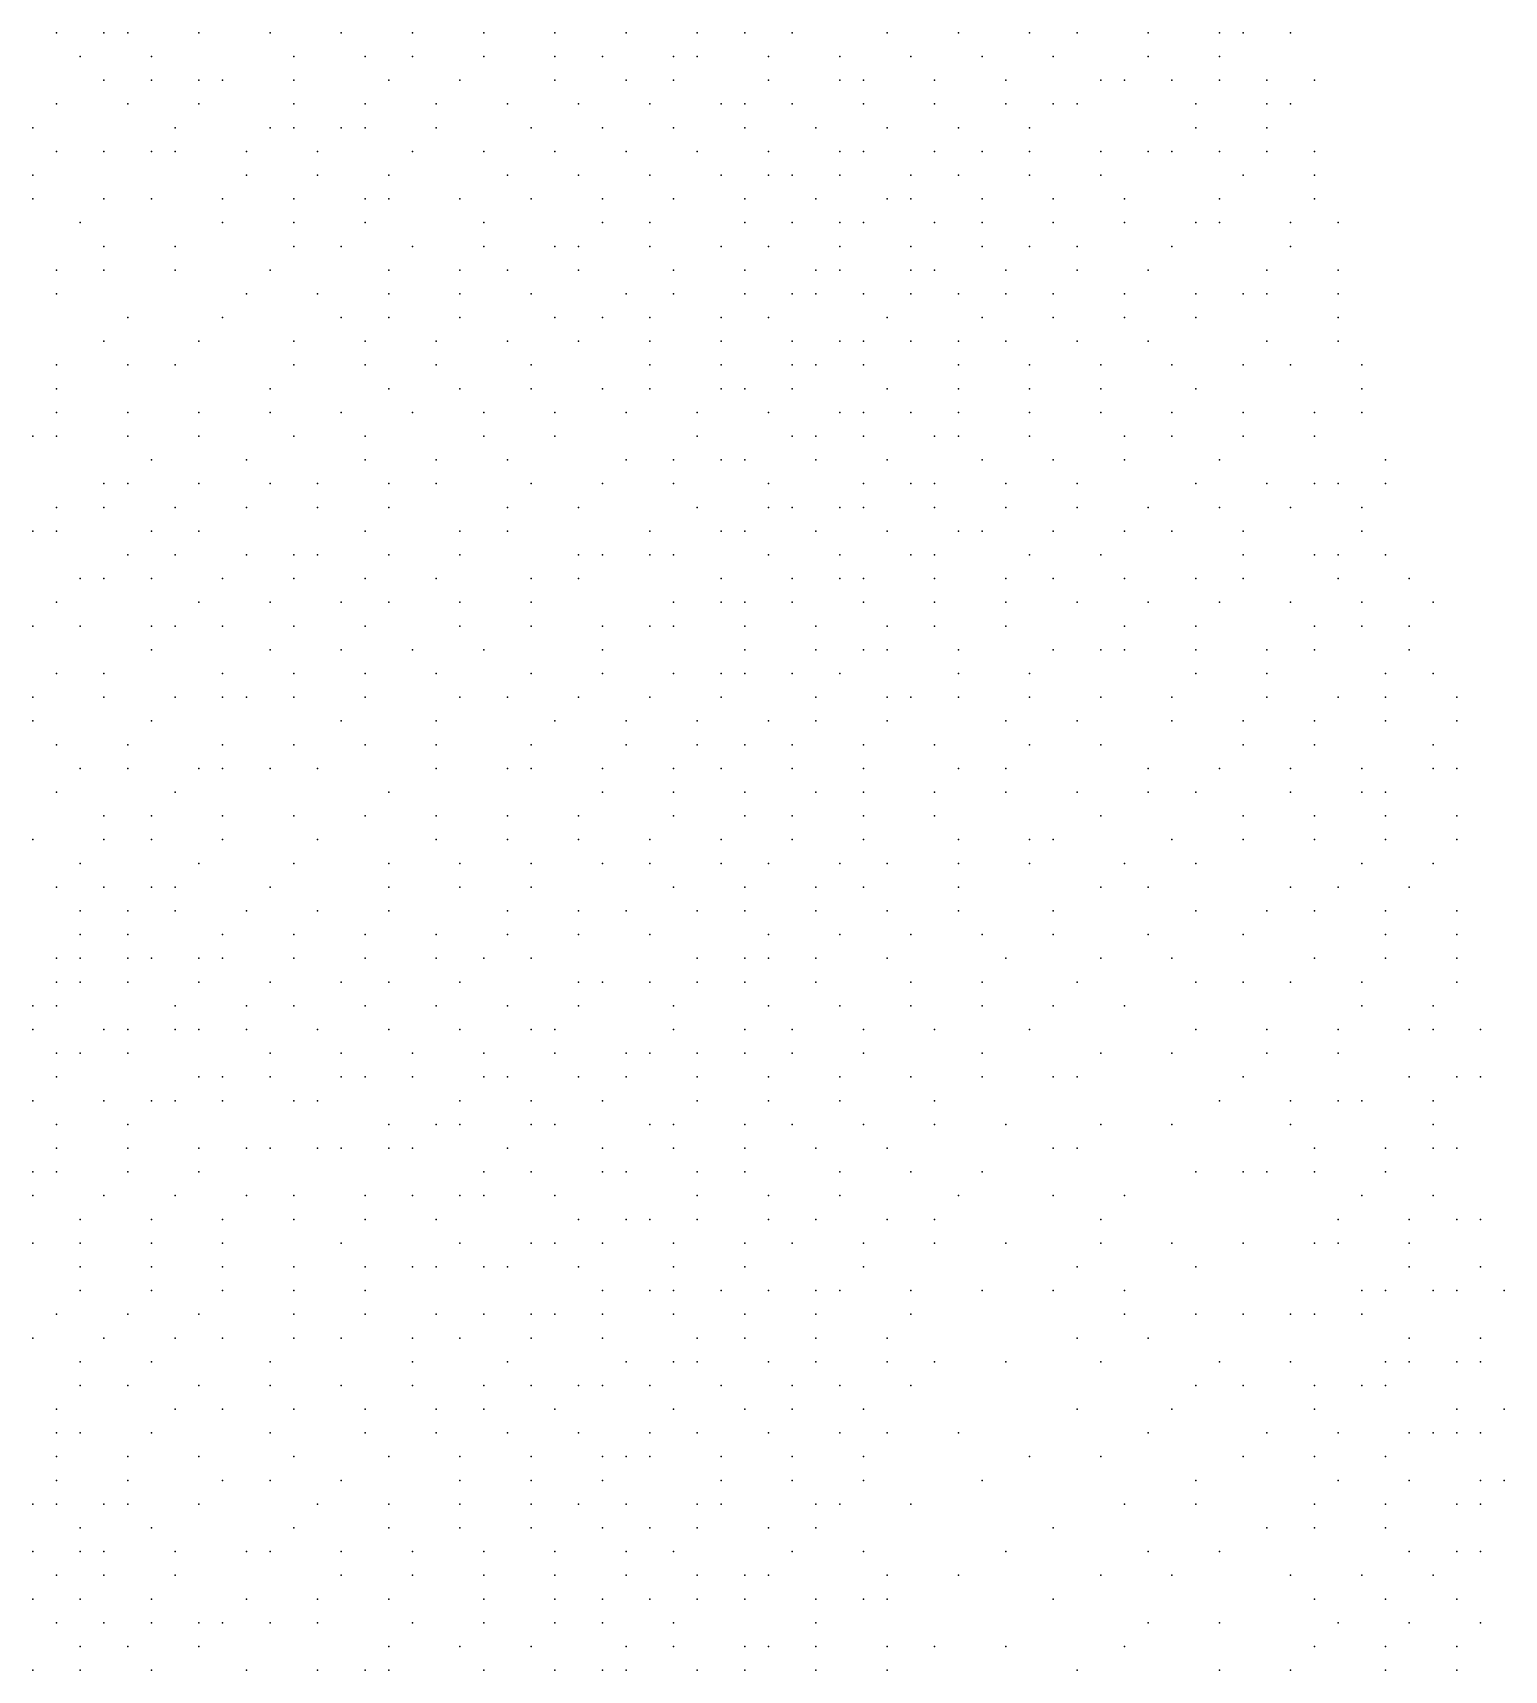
# Model space of a CAD drawing. Extents: x 429 to 793, y 817 to 1241.
# Drawn here: x 747.6 to 792.9, y 1134.9 to 1185.3 of the extents above; entities that cross this region are included whole.
import ezdxf

# ---------------------------------------------------------------- set-up
doc = ezdxf.new("R2010")
doc.units = 0

msp = doc.modelspace()

# ---------------------------------------------------------------- linework, layer by layer
for p in [(748.38, 1185.26, 178.587), (749.84, 1185.26, 175.982), (750.57, 1185.26, 174.819), (752.76, 1185.26, 170.84), (754.95, 1185.26, 166.51), (757.14, 1185.26, 162.537), (759.33, 1185.26, 157.52), (761.52, 1185.26, 152.13), (763.71, 1185.26, 147.45), (765.9, 1185.26, 141.529), (768.09, 1185.26, 136.122), (769.55, 1185.26, 131.53), (771.01, 1185.26, 127.38), (773.93, 1185.26, 117.982), (776.12, 1185.26, 110.416), (778.31, 1185.26, 101.322), (779.77, 1185.26, 94.879), (781.96, 1185.26, 83.082), (784.15, 1185.26, 69.376), (784.88, 1185.26, 64.833), (786.34, 1185.26, 53.763), (749.11, 1184.53, 177.458), (751.3, 1184.53, 173.3), (755.68, 1184.53, 165.39), (757.87, 1184.53, 160.836), (759.33, 1184.53, 157.626), (761.52, 1184.53, 152.806), (763.71, 1184.53, 147.293), (765.17, 1184.53, 143.735), (767.36, 1184.53, 138.105), (768.09, 1184.53, 136.19), (770.28, 1184.53, 129.362), (772.47, 1184.53, 122.744), (774.66, 1184.53, 115.625), (776.85, 1184.53, 107.66), (779.04, 1184.53, 98.352), (781.96, 1184.53, 83.327), (784.15, 1184.53, 69.85), (749.84, 1183.8, 176.532), (751.3, 1183.8, 173.755), (752.76, 1183.8, 170.58), (753.49, 1183.8, 170.02), (755.68, 1183.8, 164.83), (758.6, 1183.8, 159.218), (760.79, 1183.8, 154.33), (763.71, 1183.8, 147.312), (765.9, 1183.8, 141.883), (767.36, 1183.8, 137.56), (770.28, 1183.8, 129.665), (772.47, 1183.8, 123.187), (773.2, 1183.8, 120.395), (775.39, 1183.8, 113.085), (777.58, 1183.8, 104.675), (780.5, 1183.8, 91.56), (781.23, 1183.8, 87.326), (782.69, 1183.8, 79.404), (784.15, 1183.8, 69.585), (785.61, 1183.8, 59.438), (787.07, 1183.8, 49.08), (748.38, 1183.07, 178.92), (750.57, 1183.07, 175.22), (752.76, 1183.07, 171.04), (755.68, 1183.07, 165.31), (757.87, 1183.07, 161.288), (760.06, 1183.07, 156.311), (762.25, 1183.07, 151.3), (764.44, 1183.07, 145.938), (766.63, 1183.07, 140.325), (768.82, 1183.07, 133.775), (769.55, 1183.07, 131.72), (771.01, 1183.07, 127.327), (773.2, 1183.07, 120.827), (775.39, 1183.07, 113.104), (777.58, 1183.07, 104.108), (779.04, 1183.07, 98.067), (779.77, 1183.07, 95.175), (783.42, 1183.07, 74.33), (785.61, 1183.07, 59.583), (786.34, 1183.07, 54.517), (747.65, 1182.34, 180.5), (752.03, 1182.34, 172.493), (754.95, 1182.34, 167.18), (755.68, 1182.34, 165.762), (757.14, 1182.34, 162.919), (757.87, 1182.34, 161.082), (760.06, 1182.34, 156.299), (762.98, 1182.34, 149.646), (765.17, 1182.34, 144.217), (767.36, 1182.34, 138.362), (769.55, 1182.34, 131.82), (771.74, 1182.34, 125.533), (773.93, 1182.34, 118.231), (776.12, 1182.34, 110.505), (778.31, 1182.34, 101.514), (783.42, 1182.34, 74.644), (785.61, 1182.34, 59.727), (748.38, 1181.61, 179.177), (749.84, 1181.61, 176.61), (751.3, 1181.61, 174.388), (752.03, 1181.61, 172.97), (754.22, 1181.61, 168.8), (756.41, 1181.61, 164.208), (759.33, 1181.61, 158.155), (761.52, 1181.61, 152.83), (763.71, 1181.61, 147.875), (765.9, 1181.61, 142.412), (768.09, 1181.61, 136.443), (770.28, 1181.61, 129.021), (772.47, 1181.61, 122.92), (773.2, 1181.61, 120.665), (775.39, 1181.61, 113.123), (776.85, 1181.61, 107.77), (778.31, 1181.61, 101.298), (780.5, 1181.61, 91.532), (781.96, 1181.61, 82.73), (782.69, 1181.61, 79.32), (784.15, 1181.61, 69.58), (785.61, 1181.61, 59.21), (787.07, 1181.61, 49.234), (747.65, 1180.88, 180.641), (754.22, 1180.88, 168.704), (756.41, 1180.88, 164.658), (758.6, 1180.88, 159.715), (762.25, 1180.88, 151.027), (764.44, 1180.88, 145.757), (766.63, 1180.88, 140.45), (768.82, 1180.88, 134.376), (770.28, 1180.88, 130.043), (771.01, 1180.88, 127.599), (772.47, 1180.88, 123.26), (774.66, 1180.88, 115.86), (776.12, 1180.88, 110.175), (778.31, 1180.88, 101.702), (780.5, 1180.88, 91.392), (784.88, 1180.88, 65.38), (787.07, 1180.88, 49.323), (747.65, 1180.15, 180.525), (749.84, 1180.15, 176.94), (751.3, 1180.15, 174.48), (753.49, 1180.15, 170.158), (755.68, 1180.15, 166.225), (757.87, 1180.15, 161.76), (758.6, 1180.15, 160.193), (760.79, 1180.15, 154.952), (762.98, 1180.15, 149.733), (765.17, 1180.15, 144.455), (767.36, 1180.15, 138.118), (769.55, 1180.15, 132.236), (771.74, 1180.15, 125.467), (773.93, 1180.15, 117.855), (774.66, 1180.15, 115.815), (776.85, 1180.15, 107.535), (779.04, 1180.15, 98.278), (781.23, 1180.15, 87.41), (784.15, 1180.15, 69.712), (787.07, 1180.15, 49.416), (749.11, 1179.42, 177.971), (753.49, 1179.42, 170.61), (755.68, 1179.42, 165.91), (757.87, 1179.42, 161.44), (761.52, 1179.42, 153.638), (765.17, 1179.42, 144.495), (766.63, 1179.42, 140.252), (769.55, 1179.42, 132.447), (771.01, 1179.42, 127.773), (772.47, 1179.42, 122.54), (773.2, 1179.42, 120.493), (775.39, 1179.42, 112.87), (776.85, 1179.42, 107.25), (779.04, 1179.42, 97.718), (781.23, 1179.42, 86.867), (783.42, 1179.42, 74.565), (784.15, 1179.42, 70.105), (786.34, 1179.42, 54.504), (787.8, 1179.42, 43.793), (749.84, 1178.69, 177.268), (752.03, 1178.69, 173.007), (755.68, 1178.69, 166.355), (757.14, 1178.69, 163.387), (759.33, 1178.69, 158.21), (761.52, 1178.69, 152.992), (763.71, 1178.69, 148.438), (764.44, 1178.69, 146.586), (766.63, 1178.69, 140.592), (768.82, 1178.69, 133.53), (770.28, 1178.69, 130.072), (772.47, 1178.69, 123.12), (774.66, 1178.69, 115.525), (776.85, 1178.69, 107.283), (778.31, 1178.69, 101.326), (779.77, 1178.69, 94.567), (782.69, 1178.69, 79.02), (786.34, 1178.69, 54.227), (748.38, 1177.96, 179.936), (749.84, 1177.96, 177.695), (752.03, 1177.96, 173.447), (754.95, 1177.96, 167.56), (758.6, 1177.96, 159.637), (760.79, 1177.96, 154.958), (762.25, 1177.96, 152.054), (764.44, 1177.96, 146.04), (767.36, 1177.96, 138.68), (769.55, 1177.96, 131.783), (771.74, 1177.96, 125.423), (772.47, 1177.96, 122.64), (774.66, 1177.96, 115.294), (775.39, 1177.96, 113.035), (777.58, 1177.96, 104.353), (779.77, 1177.96, 94.78), (781.96, 1177.96, 83.695), (785.61, 1177.96, 60.295), (787.8, 1177.96, 44.26), (748.38, 1177.23, 180.091), (754.22, 1177.23, 169.14), (756.41, 1177.23, 164.738), (758.6, 1177.23, 160.09), (760.79, 1177.23, 155.438), (762.98, 1177.23, 149.925), (765.9, 1177.23, 141.992), (767.36, 1177.23, 138.603), (769.55, 1177.23, 132.325), (771.01, 1177.23, 127.253), (771.74, 1177.23, 125.4), (773.2, 1177.23, 120.536), (774.66, 1177.23, 114.95), (776.12, 1177.23, 109.912), (777.58, 1177.23, 104.142), (779.04, 1177.23, 97.714), (781.23, 1177.23, 87.06), (783.42, 1177.23, 74.941), (784.88, 1177.23, 65.265), (785.61, 1177.23, 60.275), (787.8, 1177.23, 43.714), (750.57, 1176.5, 176.44), (753.49, 1176.5, 171.21), (757.14, 1176.5, 163.89), (758.6, 1176.5, 160.542), (760.79, 1176.5, 155.565), (763.71, 1176.5, 148.5), (765.17, 1176.5, 144.622), (766.63, 1176.5, 140.255), (768.82, 1176.5, 134.454), (770.28, 1176.5, 130.226), (773.93, 1176.5, 117.863), (776.85, 1176.5, 106.18), (779.04, 1176.5, 97.502), (781.23, 1176.5, 87.506), (783.42, 1176.5, 74.414), (787.8, 1176.5, 44.033), (749.84, 1175.77, 177.829), (752.76, 1175.77, 172.333), (755.68, 1175.77, 166.775), (757.87, 1175.77, 162.318), (760.06, 1175.77, 156.668), (762.25, 1175.77, 151.865), (764.44, 1175.77, 146.51), (766.63, 1175.77, 140.772), (768.82, 1175.77, 133.952), (771.01, 1175.77, 127.689), (772.47, 1175.77, 123.053), (773.2, 1175.77, 120.19), (774.66, 1175.77, 114.955), (776.12, 1175.77, 109.725), (777.58, 1175.77, 103.85), (779.77, 1175.77, 93.76), (781.96, 1175.77, 83.336), (785.61, 1175.77, 60.353), (787.8, 1175.77, 43.527), (748.38, 1175.04, 180.491), (750.57, 1175.04, 176.755), (752.03, 1175.04, 173.77), (755.68, 1175.04, 166.927), (757.87, 1175.04, 162.062), (760.06, 1175.04, 156.963), (762.98, 1175.04, 150.345), (766.63, 1175.04, 140.83), (768.82, 1175.04, 134.495), (771.01, 1175.04, 127.67), (771.74, 1175.04, 124.635), (773.2, 1175.04, 120.183), (776.12, 1175.04, 109.015), (778.31, 1175.04, 100.798), (780.5, 1175.04, 90.222), (782.69, 1175.04, 79.166), (784.88, 1175.04, 65.194), (786.34, 1175.04, 54.803), (788.53, 1175.04, 39.403), (748.38, 1174.31, 180.18), (754.95, 1174.31, 167.705), (758.6, 1174.31, 160.745), (760.79, 1174.31, 155.685), (762.98, 1174.31, 150.55), (765.17, 1174.31, 144.725), (766.63, 1174.31, 140.892), (768.82, 1174.31, 134.441), (769.55, 1174.31, 132.155), (771.01, 1174.31, 127.426), (773.93, 1174.31, 117.73), (776.12, 1174.31, 109.757), (778.31, 1174.31, 100.375), (780.5, 1174.31, 90.85), (783.42, 1174.31, 74.655), (788.53, 1174.31, 38.9), (748.38, 1173.58, 180.582), (750.57, 1173.58, 176.467), (752.76, 1173.58, 172.787), (754.95, 1173.58, 168.635), (757.14, 1173.58, 163.755), (759.33, 1173.58, 158.965), (761.52, 1173.58, 154.087), (763.71, 1173.58, 148.403), (765.9, 1173.58, 142.842), (768.09, 1173.58, 136.625), (770.28, 1173.58, 129.753), (772.47, 1173.58, 122.7), (773.2, 1173.58, 119.488), (774.66, 1173.58, 114.648), (776.12, 1173.58, 108.974), (778.31, 1173.58, 100.512), (780.5, 1173.58, 90.603), (782.69, 1173.58, 78.42), (784.88, 1173.58, 64.988), (787.07, 1173.58, 49.27), (788.53, 1173.58, 39.217), (747.65, 1172.85, 181.688), (748.38, 1172.85, 180.985), (750.57, 1172.85, 176.882), (752.76, 1172.85, 173.181), (755.68, 1172.85, 166.81), (757.87, 1172.85, 162.006), (761.52, 1172.85, 153.443), (763.71, 1172.85, 148.582), (768.09, 1172.85, 136.371), (771.01, 1172.85, 127.587), (771.74, 1172.85, 124.757), (773.2, 1172.85, 119.602), (775.39, 1172.85, 112.119), (776.12, 1172.85, 109.375), (778.31, 1172.85, 100.443), (781.23, 1172.85, 86.481), (782.69, 1172.85, 79.058), (784.88, 1172.85, 64.187), (787.07, 1172.85, 49.63), (751.3, 1172.12, 175.473), (754.22, 1172.12, 169.565), (757.87, 1172.12, 162.466), (760.06, 1172.12, 157.515), (762.25, 1172.12, 151.598), (765.9, 1172.12, 142.566), (767.36, 1172.12, 138.444), (768.82, 1172.12, 134.315), (769.55, 1172.12, 132.082), (771.74, 1172.12, 125.045), (773.93, 1172.12, 116.753), (776.85, 1172.12, 105.48), (779.04, 1172.12, 96.39), (781.23, 1172.12, 86.768), (784.15, 1172.12, 70.09), (789.26, 1172.12, 34.595), (749.84, 1171.39, 178.469), (750.57, 1171.39, 177.382), (752.76, 1171.39, 172.915), (754.95, 1171.39, 168.872), (756.41, 1171.39, 165.975), (758.6, 1171.39, 160.943), (760.06, 1171.39, 156.872), (762.98, 1171.39, 150.36), (765.17, 1171.39, 144.588), (767.36, 1171.39, 138.72), (770.28, 1171.39, 129.53), (773.2, 1171.39, 119.61), (774.66, 1171.39, 113.74), (775.39, 1171.39, 111.59), (777.58, 1171.39, 102.749), (779.77, 1171.39, 92.914), (783.42, 1171.39, 74.334), (785.61, 1171.39, 60.207), (787.07, 1171.39, 50.032), (787.8, 1171.39, 44.428), (789.26, 1171.39, 34.64), (748.38, 1170.66, 181.073), (749.84, 1170.66, 178.516), (752.03, 1170.66, 174.825), (754.22, 1170.66, 170.455), (756.41, 1170.66, 165.723), (758.6, 1170.66, 160.31), (762.25, 1170.66, 152.22), (764.44, 1170.66, 146.937), (768.09, 1170.66, 135.89), (770.28, 1170.66, 129.64), (771.01, 1170.66, 126.417), (772.47, 1170.66, 122.327), (773.2, 1170.66, 119.728), (775.39, 1170.66, 111.715), (777.58, 1170.66, 102.202), (779.77, 1170.66, 92.377), (781.96, 1170.66, 81.985), (784.15, 1170.66, 69.35), (786.34, 1170.66, 53.983), (788.53, 1170.66, 38.693), (747.65, 1169.93, 182.545), (748.38, 1169.93, 181.451), (751.3, 1169.93, 176.015), (752.76, 1169.93, 173.437), (757.87, 1169.93, 162.83), (760.79, 1169.93, 155.89), (762.25, 1169.93, 152.096), (766.63, 1169.93, 139.77), (768.82, 1169.93, 134.212), (769.55, 1169.93, 131.913), (771.74, 1169.93, 124.276), (773.93, 1169.93, 116.89), (776.12, 1169.93, 108.198), (776.85, 1169.93, 105.648), (779.04, 1169.93, 96.403), (781.23, 1169.93, 85.817), (782.69, 1169.93, 77.325), (784.88, 1169.93, 64.37), (788.53, 1169.93, 39.786), (750.57, 1169.2, 177.56), (752.03, 1169.2, 174.595), (754.22, 1169.2, 170.47), (755.68, 1169.2, 167.255), (756.41, 1169.2, 165.99), (758.6, 1169.2, 160.903), (760.79, 1169.2, 155.768), (764.44, 1169.2, 146.235), (765.17, 1169.2, 144.818), (766.63, 1169.2, 140.44), (767.36, 1169.2, 138.59), (770.28, 1169.2, 129.52), (772.47, 1169.2, 122.053), (774.66, 1169.2, 114.08), (775.39, 1169.2, 111.08), (778.31, 1169.2, 98.93), (780.5, 1169.2, 89.52), (784.88, 1169.2, 64.632), (787.07, 1169.2, 49.33), (787.8, 1169.2, 44.313), (789.26, 1169.2, 34.575), (749.11, 1168.47, 179.703), (749.84, 1168.47, 178.845), (751.3, 1168.47, 176.14), (753.49, 1168.47, 172.152), (755.68, 1168.47, 167.825), (757.87, 1168.47, 162.639), (760.06, 1168.47, 157.117), (762.98, 1168.47, 149.777), (764.44, 1168.47, 146.73), (768.82, 1168.47, 133.583), (771.01, 1168.47, 126.533), (772.47, 1168.47, 121.357), (773.2, 1168.47, 119.088), (775.39, 1168.47, 110.84), (777.58, 1168.47, 101.919), (779.04, 1168.47, 95.475), (781.23, 1168.47, 85.52), (783.42, 1168.47, 73.435), (784.88, 1168.47, 64.72), (787.8, 1168.47, 44.403), (789.99, 1168.47, 29.873), (748.38, 1167.74, 181.695), (752.76, 1167.74, 173.667), (754.95, 1167.74, 169.013), (757.14, 1167.74, 164.657), (758.6, 1167.74, 160.88), (760.79, 1167.74, 155.296), (762.98, 1167.74, 150.702), (767.36, 1167.74, 138.11), (768.82, 1167.74, 133.65), (769.55, 1167.74, 131.72), (771.01, 1167.74, 126.665), (773.2, 1167.74, 118.39), (775.39, 1167.74, 110.425), (777.58, 1167.74, 101.372), (779.77, 1167.74, 92.002), (781.96, 1167.74, 81.417), (784.15, 1167.74, 68.69), (786.34, 1167.74, 54.177), (788.53, 1167.74, 39.493), (790.72, 1167.74, 25.625), (747.65, 1167.01, 182.995), (749.11, 1167.01, 180.489), (751.3, 1167.01, 175.957), (752.03, 1167.01, 175.322), (753.49, 1167.01, 172.311), (755.68, 1167.01, 167.13), (757.87, 1167.01, 162.73), (760.79, 1167.01, 155.909), (762.98, 1167.01, 150.43), (765.17, 1167.01, 143.7), (766.63, 1167.01, 140.629), (767.36, 1167.01, 138.165), (769.55, 1167.01, 130.652), (771.74, 1167.01, 124.14), (773.93, 1167.01, 116.18), (775.39, 1167.01, 110.6), (777.58, 1167.01, 101.316), (781.23, 1167.01, 84.46), (783.42, 1167.01, 73.17), (787.07, 1167.01, 48.657), (788.53, 1167.01, 39.758), (789.99, 1167.01, 30.22), (751.3, 1166.28, 176.483), (754.95, 1166.28, 169.164), (757.14, 1166.28, 163.94), (759.33, 1166.28, 159.592), (761.52, 1166.28, 154.445), (765.17, 1166.28, 144.385), (769.55, 1166.28, 131.323), (771.74, 1166.28, 124.036), (773.2, 1166.28, 118.34), (773.93, 1166.28, 115.97), (776.12, 1166.28, 107.21), (779.04, 1166.28, 94.487), (780.5, 1166.28, 88.319), (781.23, 1166.28, 84.756), (783.42, 1166.28, 72.65), (785.61, 1166.28, 59.307), (787.07, 1166.28, 49.612), (789.99, 1166.28, 30.483), (748.38, 1165.55, 181.972), (749.84, 1165.55, 178.968), (753.49, 1165.55, 172.047), (755.68, 1165.55, 167.635), (757.87, 1165.55, 163.298), (760.06, 1165.55, 158.11), (762.98, 1165.55, 150.473), (765.17, 1165.55, 144.43), (767.36, 1165.55, 137.647), (768.82, 1165.55, 133.613), (769.55, 1165.55, 130.77), (771.01, 1165.55, 126.383), (772.47, 1165.55, 121.187), (776.12, 1165.55, 106.67), (778.31, 1165.55, 98.022), (783.42, 1165.55, 72.772), (785.61, 1165.55, 58.79), (789.26, 1165.55, 35.11), (790.72, 1165.55, 25.647), (747.65, 1164.82, 182.69), (749.84, 1164.82, 179.183), (752.03, 1164.82, 175.67), (753.49, 1164.82, 172.573), (754.22, 1164.82, 171.275), (755.68, 1164.82, 168.187), (757.87, 1164.82, 163.26), (760.79, 1164.82, 155.917), (762.25, 1164.82, 151.692), (764.44, 1164.82, 146.857), (766.63, 1164.82, 140.19), (768.82, 1164.82, 132.75), (771.74, 1164.82, 123.622), (773.93, 1164.82, 115.535), (774.66, 1164.82, 112.952), (776.12, 1164.82, 106.727), (778.31, 1164.82, 96.955), (780.5, 1164.82, 87.603), (782.69, 1164.82, 76.861), (785.61, 1164.82, 59.38), (787.8, 1164.82, 44.18), (789.26, 1164.82, 34.55), (791.45, 1164.82, 21.597), (747.65, 1164.09, 183.173), (751.3, 1164.09, 176.622), (757.14, 1164.09, 164.467), (760.06, 1164.09, 157.757), (763.71, 1164.09, 148.697), (765.9, 1164.09, 141.493), (768.09, 1164.09, 134.707), (770.28, 1164.09, 127.833), (771.74, 1164.09, 123.35), (773.93, 1164.09, 115.125), (777.58, 1164.09, 100.338), (779.77, 1164.09, 90.616), (782.69, 1164.09, 76.344), (784.88, 1164.09, 63.357), (787.07, 1164.09, 49.678), (789.26, 1164.09, 34.857), (791.45, 1164.09, 21.093), (748.38, 1163.36, 182.4), (750.57, 1163.36, 178.57), (753.49, 1163.36, 172.96), (755.68, 1163.36, 168.1), (757.87, 1163.36, 163.203), (760.06, 1163.36, 158.056), (762.98, 1163.36, 150.537), (765.9, 1163.36, 142.147), (768.09, 1163.36, 135.397), (769.55, 1163.36, 129.817), (771.01, 1163.36, 125.795), (773.2, 1163.36, 117.47), (775.39, 1163.36, 109.311), (778.31, 1163.36, 97.047), (780.5, 1163.36, 87.185), (784.88, 1163.36, 62.843), (787.07, 1163.36, 49.115), (790.72, 1163.36, 26.063), (749.11, 1162.63, 180.919), (750.57, 1162.63, 177.91), (752.76, 1162.63, 174.133), (753.49, 1162.63, 172.784), (754.95, 1162.63, 169.827), (756.41, 1162.63, 166.813), (760.06, 1162.63, 157.742), (762.25, 1162.63, 152.363), (762.98, 1162.63, 149.95), (765.17, 1162.63, 144.583), (767.36, 1162.63, 137.32), (768.82, 1162.63, 133.374), (771.01, 1162.63, 125.57), (773.2, 1162.63, 117.45), (776.12, 1162.63, 105.74), (777.58, 1162.63, 100.02), (781.96, 1162.63, 79.463), (784.15, 1162.63, 67.32), (786.34, 1162.63, 54.298), (788.53, 1162.63, 39.732), (790.72, 1162.63, 25.827), (791.45, 1162.63, 21.433), (748.38, 1161.9, 182.787), (752.03, 1161.9, 175.91), (758.6, 1161.9, 161.622), (765.17, 1161.9, 143.74), (767.36, 1161.9, 137.775), (769.55, 1161.9, 130.737), (771.74, 1161.9, 123.13), (773.2, 1161.9, 117.417), (775.39, 1161.9, 108.912), (777.58, 1161.9, 99.503), (779.77, 1161.9, 89.678), (781.96, 1161.9, 78.947), (783.42, 1161.9, 71.095), (786.34, 1161.9, 53.785), (788.53, 1161.9, 39.18), (789.26, 1161.9, 35.281), (749.84, 1161.17, 179.557), (751.3, 1161.17, 177.083), (753.49, 1161.17, 173.138), (755.68, 1161.17, 167.89), (757.87, 1161.17, 163.09), (760.06, 1161.17, 158.313), (762.25, 1161.17, 152.401), (764.44, 1161.17, 146.507), (767.36, 1161.17, 136.93), (769.55, 1161.17, 130.248), (771.01, 1161.17, 125.127), (773.2, 1161.17, 117.478), (775.39, 1161.17, 108.395), (780.5, 1161.17, 86.043), (784.88, 1161.17, 62.855), (787.07, 1161.17, 49.043), (789.26, 1161.17, 35.043), (791.45, 1161.17, 21.267), (747.65, 1160.44, 184.423), (749.84, 1160.44, 180.05), (751.3, 1160.44, 177.577), (753.49, 1160.44, 172.093), (756.41, 1160.44, 166.64), (760.06, 1160.44, 158.29), (762.25, 1160.44, 152.423), (764.44, 1160.44, 145.94), (766.63, 1160.44, 140.027), (768.82, 1160.44, 132.147), (771.01, 1160.44, 125.34), (773.2, 1160.44, 116.445), (776.12, 1160.44, 104.642), (778.31, 1160.44, 95.058), (779.04, 1160.44, 92.43), (782.69, 1160.44, 74.89), (784.88, 1160.44, 61.653), (787.07, 1160.44, 49.082), (789.26, 1160.44, 34.017), (791.45, 1160.44, 21.59), (749.11, 1159.71, 181.82), (752.76, 1159.71, 174.448), (755.68, 1159.71, 168.383), (758.6, 1159.71, 161.287), (760.79, 1159.71, 156.552), (762.98, 1159.71, 150.68), (765.17, 1159.71, 143.66), (766.63, 1159.71, 139.5), (768.82, 1159.71, 132.847), (770.28, 1159.71, 127.923), (772.47, 1159.71, 119.713), (773.93, 1159.71, 114.037), (776.12, 1159.71, 104.85), (778.31, 1159.71, 95.675), (781.23, 1159.71, 81.567), (783.42, 1159.71, 69.727), (788.53, 1159.71, 39.641), (790.72, 1159.71, 25.726), (748.38, 1158.98, 182.897), (749.84, 1158.98, 180.377), (751.3, 1158.98, 177.948), (752.03, 1158.98, 175.557), (754.95, 1158.98, 170.123), (758.6, 1158.98, 161.87), (760.79, 1158.98, 156.56), (762.98, 1158.98, 150.747), (767.36, 1158.98, 137.529), (769.55, 1158.98, 129.935), (771.74, 1158.98, 121.23), (773.2, 1158.98, 116.113), (776.12, 1158.98, 104.343), (780.5, 1158.98, 84.588), (781.96, 1158.98, 78.25), (786.34, 1158.98, 53.377), (787.8, 1158.98, 43.87), (789.99, 1158.98, 30.73), (749.11, 1158.25, 182.213), (750.57, 1158.25, 179.07), (752.03, 1158.25, 176.06), (754.22, 1158.25, 171.82), (756.41, 1158.25, 167.097), (758.6, 1158.25, 162.098), (762.25, 1158.25, 152.5), (764.44, 1158.25, 146.143), (765.9, 1158.25, 142.017), (768.09, 1158.25, 134.963), (769.55, 1158.25, 130.03), (771.74, 1158.25, 122.042), (773.93, 1158.25, 113.657), (776.12, 1158.25, 103.837), (779.04, 1158.25, 91.255), (783.42, 1158.25, 70.07), (785.61, 1158.25, 57.87), (787.07, 1158.25, 48.683), (789.26, 1158.25, 34.97), (791.45, 1158.25, 22.217), (749.11, 1157.52, 182), (750.57, 1157.52, 179.57), (753.49, 1157.52, 173.27), (755.68, 1157.52, 168.81), (757.87, 1157.52, 163.51), (760.06, 1157.52, 158.31), (762.25, 1157.52, 152.525), (764.44, 1157.52, 146.21), (766.63, 1157.52, 139.783), (770.28, 1157.52, 127.097), (772.47, 1157.52, 118.95), (774.66, 1157.52, 109.973), (776.85, 1157.52, 100.687), (779.04, 1157.52, 90.745), (781.96, 1157.52, 76.72), (784.88, 1157.52, 61.85), (789.26, 1157.52, 34.17), (791.45, 1157.52, 21.768), (748.38, 1156.79, 183.15), (749.11, 1156.79, 182.47), (750.57, 1156.79, 179.19), (751.3, 1156.79, 178.243), (752.76, 1156.79, 175.287), (753.49, 1156.79, 173.49), (755.68, 1156.79, 168.467), (757.87, 1156.79, 162.91), (760.06, 1156.79, 158.32), (761.52, 1156.79, 154.54), (762.98, 1156.79, 150.545), (768.09, 1156.79, 134.617), (769.55, 1156.79, 130.023), (770.28, 1156.79, 127.257), (771.74, 1156.79, 121.723), (773.93, 1156.79, 113.355), (777.58, 1156.79, 97.537), (780.5, 1156.79, 83.817), (782.69, 1156.79, 73.456), (787.07, 1156.79, 48.203), (789.26, 1156.79, 35.113), (791.45, 1156.79, 21.993), (748.38, 1156.06, 184.197), (749.11, 1156.06, 182.94), (750.57, 1156.06, 180.04), (752.76, 1156.06, 175.16), (754.95, 1156.06, 170.447), (757.14, 1156.06, 165.197), (758.6, 1156.06, 161.71), (760.79, 1156.06, 156.575), (764.44, 1156.06, 146.313), (765.17, 1156.06, 143.45), (766.63, 1156.06, 139.447), (768.09, 1156.06, 134.401), (769.55, 1156.06, 129.825), (771.74, 1156.06, 121.22), (774.66, 1156.06, 109.68), (776.85, 1156.06, 100.22), (779.77, 1156.06, 86.84), (783.42, 1156.06, 68.815), (784.88, 1156.06, 60.83), (786.34, 1156.06, 52.286), (788.53, 1156.06, 39.017), (791.45, 1156.06, 22.287), (747.65, 1155.33, 184.773), (748.38, 1155.33, 184.042), (752.03, 1155.33, 176.863), (754.22, 1155.33, 172.369), (755.68, 1155.33, 169.203), (757.87, 1155.33, 164.007), (760.06, 1155.33, 158.585), (762.25, 1155.33, 152.602), (764.44, 1155.33, 146.417), (767.36, 1155.33, 137.18), (770.28, 1155.33, 126.96), (772.47, 1155.33, 118.312), (774.66, 1155.33, 109.183), (776.85, 1155.33, 99.983), (779.04, 1155.33, 89.85), (781.23, 1155.33, 80.113), (788.53, 1155.33, 39.36), (790.72, 1155.33, 26.028), (747.65, 1154.6, 185.247), (749.84, 1154.6, 180.98), (750.57, 1154.6, 180.32), (752.03, 1154.6, 177.34), (752.76, 1154.6, 175.304), (754.22, 1154.6, 172.6), (756.41, 1154.6, 167.373), (758.6, 1154.6, 161.97), (760.79, 1154.6, 156.593), (762.98, 1154.6, 149.86), (763.71, 1154.6, 148.463), (767.36, 1154.6, 136.68), (769.55, 1154.6, 128.933), (771.01, 1154.6, 123.99), (773.2, 1154.6, 115.206), (775.39, 1154.6, 106.23), (778.31, 1154.6, 93.36), (783.42, 1154.6, 68.397), (785.61, 1154.6, 55.67), (787.8, 1154.6, 43.977), (789.99, 1154.6, 30.667), (790.72, 1154.6, 26.256), (792.18, 1154.6, 18.273), (748.38, 1153.87, 184.515), (749.11, 1153.87, 183.233), (750.57, 1153.87, 180.232), (754.95, 1153.87, 170.243), (757.14, 1153.87, 165.353), (759.33, 1153.87, 160.553), (761.52, 1153.87, 154.644), (763.71, 1153.87, 148.22), (765.9, 1153.87, 141.387), (766.63, 1153.87, 139.143), (768.09, 1153.87, 134.46), (769.55, 1153.87, 129.657), (771.01, 1153.87, 123.923), (773.2, 1153.87, 115.423), (776.85, 1153.87, 99.067), (780.5, 1153.87, 82.643), (782.69, 1153.87, 72.058), (785.61, 1153.87, 56.543), (787.8, 1153.87, 43.458), (748.38, 1153.14, 184.36), (752.76, 1153.14, 175.977), (753.49, 1153.14, 174.21), (754.95, 1153.14, 170.763), (757.14, 1153.14, 165.872), (757.87, 1153.14, 163.883), (759.33, 1153.14, 160.537), (761.52, 1153.14, 154.368), (762.25, 1153.14, 152.417), (764.44, 1153.14, 146.078), (765.9, 1153.14, 141.53), (768.09, 1153.14, 134.269), (770.28, 1153.14, 126.207), (772.47, 1153.14, 118.24), (774.66, 1153.14, 109.142), (776.85, 1153.14, 98.57), (779.04, 1153.14, 88.643), (779.77, 1153.14, 85.667), (784.88, 1153.14, 59.66), (789.99, 1153.14, 30.45), (791.45, 1153.14, 22.36), (792.18, 1153.14, 18.073), (747.65, 1152.41, 186.613), (749.84, 1152.41, 182.43), (751.3, 1152.41, 179.129), (752.03, 1152.41, 177.587), (753.49, 1152.41, 174.69), (755.68, 1152.41, 169.527), (756.41, 1152.41, 167.823), (760.79, 1152.41, 156.62), (762.98, 1152.41, 150.017), (765.17, 1152.41, 143.393), (768.09, 1152.41, 134.183), (770.28, 1152.41, 126.635), (772.47, 1152.41, 117.753), (775.39, 1152.41, 105.393), (784.15, 1152.41, 64.147), (786.34, 1152.41, 51.89), (787.8, 1152.41, 43.197), (788.53, 1152.41, 39.53), (790.72, 1152.41, 26.26), (748.38, 1151.68, 185.267), (750.57, 1151.68, 181.11), (758.6, 1151.68, 161.895), (760.06, 1151.68, 158.3), (760.79, 1151.68, 156.635), (762.98, 1151.68, 150.623), (763.71, 1151.68, 148.147), (766.63, 1151.68, 139.182), (767.36, 1151.68, 136.55), (769.55, 1151.68, 128.903), (771.01, 1151.68, 123.57), (773.2, 1151.68, 114.74), (775.39, 1151.68, 104.512), (777.58, 1151.68, 95.105), (780.5, 1151.68, 81.715), (782.69, 1151.68, 70.92), (786.34, 1151.68, 51.973), (790.72, 1151.68, 26.415), (748.38, 1150.95, 185.72), (750.57, 1150.95, 181.285), (752.76, 1150.95, 176.793), (754.22, 1150.95, 173.36), (754.95, 1150.95, 171.643), (756.41, 1150.95, 168.3), (757.14, 1150.95, 165.46), (758.6, 1150.95, 162.425), (759.33, 1150.95, 160.487), (762.25, 1150.95, 152.317), (765.17, 1150.95, 143.5), (767.36, 1150.95, 136.757), (769.55, 1150.95, 129.153), (771.74, 1150.95, 120.56), (773.93, 1150.95, 111.223), (779.04, 1150.95, 87.87), (779.77, 1150.95, 83.677), (787.07, 1150.95, 46.969), (789.26, 1150.95, 34.783), (790.72, 1150.95, 26.648), (791.45, 1150.95, 22.235), (747.65, 1150.22, 186.8), (748.38, 1150.22, 185.353), (750.57, 1150.22, 181.363), (752.76, 1150.22, 176.755), (761.52, 1150.22, 154.731), (762.98, 1150.22, 150.21), (765.17, 1150.22, 143.622), (765.9, 1150.22, 141.393), (768.09, 1150.22, 133.51), (769.55, 1150.22, 128.8), (772.47, 1150.22, 117.713), (774.66, 1150.22, 108.177), (776.85, 1150.22, 97.97), (783.42, 1150.22, 66.338), (784.88, 1150.22, 59.383), (785.61, 1150.22, 54.965), (787.07, 1150.22, 47.567), (789.26, 1150.22, 35.12), (747.65, 1149.49, 187.313), (749.84, 1149.49, 183.037), (752.03, 1149.49, 178.655), (754.22, 1149.49, 173.737), (755.68, 1149.49, 170.36), (757.87, 1149.49, 164.317), (759.33, 1149.49, 161.023), (760.79, 1149.49, 156.68), (761.52, 1149.49, 154.272), (763.71, 1149.49, 148.137), (768.09, 1149.49, 134.16), (770.28, 1149.49, 125.592), (772.47, 1149.49, 117.4), (776.12, 1149.49, 101.173), (779.04, 1149.49, 86.217), (781.23, 1149.49, 76.558), (788.53, 1149.49, 39.15), (790.72, 1149.49, 26.333), (749.11, 1148.76, 184.717), (751.3, 1148.76, 180.567), (753.49, 1148.76, 175.44), (755.68, 1148.76, 169.78), (757.87, 1148.76, 164.85), (760.06, 1148.76, 158.86), (764.44, 1148.76, 146.033), (765.9, 1148.76, 141.657), (766.63, 1148.76, 139.235), (768.09, 1148.76, 133.68), (770.28, 1148.76, 126.047), (771.74, 1148.76, 120.042), (773.93, 1148.76, 111.073), (775.39, 1148.76, 104.623), (780.5, 1148.76, 79.612), (787.8, 1148.76, 42.32), (789.99, 1148.76, 30.337), (791.45, 1148.76, 22.852), (792.18, 1148.76, 18.41), (747.65, 1148.03, 187.93), (749.11, 1148.03, 185.18), (751.3, 1148.03, 180.758), (753.49, 1148.03, 175.869), (757.14, 1148.03, 166.44), (760.79, 1148.03, 156.732), (762.98, 1148.03, 150.473), (763.71, 1148.03, 148.33), (765.17, 1148.03, 143.99), (767.36, 1148.03, 136.293), (769.55, 1148.03, 128.71), (771.01, 1148.03, 123.285), (773.2, 1148.03, 113.93), (775.39, 1148.03, 104.335), (777.58, 1148.03, 93.59), (780.5, 1148.03, 79.074), (782.69, 1148.03, 69.2), (784.88, 1148.03, 58.648), (787.07, 1148.03, 46.887), (787.8, 1148.03, 43.2), (789.99, 1148.03, 30.67), (749.11, 1147.3, 185.61), (751.3, 1147.3, 180.873), (753.49, 1147.3, 175.767), (755.68, 1147.3, 170.787), (757.87, 1147.3, 164.76), (759.33, 1147.3, 161.037), (760.06, 1147.3, 158.872), (761.52, 1147.3, 154.989), (762.25, 1147.3, 152.358), (764.44, 1147.3, 145.283), (767.36, 1147.3, 135.77), (769.55, 1147.3, 128.257), (773.2, 1147.3, 113.952), (779.77, 1147.3, 82.077), (783.42, 1147.3, 65.43), (789.99, 1147.3, 30.13), (792.18, 1147.3, 17.973), (749.11, 1146.57, 186.04), (751.3, 1146.57, 181.34), (753.49, 1146.57, 176.23), (755.68, 1146.57, 170.97), (757.87, 1146.57, 164.74), (765.17, 1146.57, 143.749), (766.63, 1146.57, 139.058), (767.36, 1146.57, 136.585), (768.82, 1146.57, 131.373), (770.28, 1146.57, 126.003), (771.74, 1146.57, 120.05), (772.47, 1146.57, 116.32), (774.66, 1146.57, 107.267), (776.85, 1146.57, 96.71), (779.04, 1146.57, 85.222), (781.23, 1146.57, 75.36), (788.53, 1146.57, 38.758), (789.26, 1146.57, 34.187), (790.72, 1146.57, 25.81), (791.45, 1146.57, 22.563), (792.91, 1146.57, 13.323), (748.38, 1145.84, 187.658), (750.57, 1145.84, 183.023), (752.76, 1145.84, 177.84), (755.68, 1145.84, 170.65), (757.87, 1145.84, 165.253), (760.06, 1145.84, 159.2), (761.52, 1145.84, 154.88), (762.98, 1145.84, 150.77), (763.71, 1145.84, 147.857), (765.17, 1145.84, 143.887), (767.36, 1145.84, 136.488), (769.55, 1145.84, 128.097), (771.74, 1145.84, 119.593), (774.66, 1145.84, 106.987), (781.23, 1145.84, 74.38), (783.42, 1145.84, 64.265), (784.88, 1145.84, 57.497), (786.34, 1145.84, 50.6), (787.07, 1145.84, 46.385), (788.53, 1145.84, 38.793), (747.65, 1145.11, 188.471), (749.84, 1145.11, 185.117), (752.03, 1145.11, 180.25), (753.49, 1145.11, 176.577), (755.68, 1145.11, 171.12), (757.14, 1145.11, 166.833), (759.33, 1145.11, 161.545), (760.79, 1145.11, 156.98), (762.98, 1145.11, 150.875), (765.17, 1145.11, 143.712), (768.09, 1145.11, 133.513), (769.55, 1145.11, 128.248), (771.74, 1145.11, 119.923), (773.93, 1145.11, 110.455), (779.77, 1145.11, 81.804), (781.96, 1145.11, 70.97), (789.99, 1145.11, 30.221), (792.18, 1145.11, 17.087), (749.11, 1144.38, 186.257), (751.3, 1144.38, 181.85), (754.95, 1144.38, 173.485), (759.33, 1144.38, 161.54), (762.25, 1144.38, 152.743), (765.9, 1144.38, 141.402), (767.36, 1144.38, 136.54), (768.09, 1144.38, 133.78), (770.28, 1144.38, 125.553), (771.74, 1144.38, 119.467), (773.93, 1144.38, 110.005), (775.39, 1144.38, 103.47), (777.58, 1144.38, 92.05), (780.5, 1144.38, 77.776), (784.15, 1144.38, 60.55), (786.34, 1144.38, 49.967), (789.26, 1144.38, 34.183), (789.99, 1144.38, 30.528), (791.45, 1144.38, 22.365), (792.18, 1144.38, 17.837), (749.11, 1143.65, 186.697), (750.57, 1143.65, 184.24), (752.76, 1143.65, 179.13), (754.95, 1143.65, 173.653), (757.14, 1143.65, 167.785), (759.33, 1143.65, 161.53), (761.52, 1143.65, 154.865), (762.98, 1143.65, 150.543), (764.44, 1143.65, 145.178), (765.17, 1143.65, 143.72), (766.63, 1143.65, 138.413), (768.82, 1143.65, 131.043), (771.01, 1143.65, 122.86), (772.47, 1143.65, 116.563), (774.66, 1143.65, 106.44), (783.42, 1143.65, 63.598), (784.88, 1143.65, 57.191), (787.07, 1143.65, 46.086), (788.53, 1143.65, 38.19), (789.26, 1143.65, 34.443), (748.38, 1142.92, 188.376), (752.03, 1142.92, 181.203), (753.49, 1142.92, 177.405), (755.68, 1142.92, 171.995), (757.87, 1142.92, 165.2), (760.06, 1142.92, 159.63), (761.52, 1142.92, 155.26), (763.71, 1142.92, 148.392), (767.36, 1142.92, 136.065), (769.55, 1142.92, 128.26), (771.01, 1142.92, 121.813), (773.2, 1142.92, 113.18), (779.77, 1142.92, 80.692), (782.69, 1142.92, 67.213), (787.07, 1142.92, 45.897), (791.45, 1142.92, 21.798), (792.91, 1142.92, 13.5), (748.38, 1142.19, 189.26), (749.11, 1142.19, 187.817), (751.3, 1142.19, 182.903), (754.95, 1142.19, 173.809), (757.87, 1142.19, 166.173), (760.06, 1142.19, 159.7), (762.25, 1142.19, 153.347), (764.44, 1142.19, 146.133), (766.63, 1142.19, 137.955), (768.09, 1142.19, 133.223), (770.28, 1142.19, 125.185), (772.47, 1142.19, 116.473), (773.93, 1142.19, 110.118), (776.12, 1142.19, 99.003), (781.96, 1142.19, 69.435), (785.61, 1142.19, 52.78), (787.8, 1142.19, 41.663), (789.99, 1142.19, 29.565), (790.72, 1142.19, 25.76), (791.45, 1142.19, 21.937), (792.18, 1142.19, 17.45), (748.38, 1141.46, 189.673), (750.57, 1141.46, 184.952), (752.76, 1141.46, 179.417), (755.68, 1141.46, 171.857), (758.6, 1141.46, 163.868), (760.79, 1141.46, 157.605), (762.98, 1141.46, 150.7), (765.17, 1141.46, 143.24), (765.9, 1141.46, 141.295), (766.63, 1141.46, 139.005), (768.82, 1141.46, 131.207), (771.01, 1141.46, 122.73), (773.2, 1141.46, 113.553), (778.31, 1141.46, 87.49), (780.5, 1141.46, 77), (784.88, 1141.46, 55.957), (787.07, 1141.46, 45.708), (789.26, 1141.46, 33.613), (748.38, 1140.73, 189.825), (750.57, 1140.73, 185.417), (753.49, 1140.73, 178.663), (754.95, 1140.73, 174.897), (757.14, 1140.73, 168.647), (760.79, 1140.73, 156.953), (762.98, 1140.73, 151.05), (765.17, 1140.73, 143.9), (768.82, 1140.73, 130.71), (771.01, 1140.73, 121.317), (773.2, 1140.73, 113.3), (776.85, 1140.73, 94.785), (783.42, 1140.73, 62.777), (787.8, 1140.73, 41.785), (789.99, 1140.73, 29.26), (792.18, 1140.73, 16.95), (792.91, 1140.73, 12.607), (747.65, 1140, 191.415), (748.38, 1140, 189.447), (749.84, 1140, 187.487), (750.57, 1140, 185.83), (752.76, 1140, 180.723), (756.41, 1140, 170.927), (758.6, 1140, 164.58), (760.79, 1140, 158.063), (762.98, 1140, 151.237), (764.44, 1140, 146.495), (765.9, 1140, 141.045), (768.09, 1140, 133.53), (768.82, 1140, 130.95), (771.74, 1140, 119.355), (772.47, 1140, 116.59), (774.66, 1140, 106.19), (781.23, 1140, 72.477), (783.42, 1140, 62.283), (787.07, 1140, 45.165), (789.26, 1140, 33.423), (791.45, 1140, 21.07), (792.18, 1140, 16.39), (749.11, 1139.27, 189.21), (751.3, 1139.27, 184.477), (755.68, 1139.27, 173.167), (758.6, 1139.27, 164.377), (760.79, 1139.27, 157.647), (762.98, 1139.27, 150.807), (765.17, 1139.27, 143.477), (766.63, 1139.27, 138.815), (768.09, 1139.27, 132.808), (770.28, 1139.27, 125.07), (771.74, 1139.27, 118.827), (779.04, 1139.27, 83.085), (785.61, 1139.27, 52.075), (787.07, 1139.27, 44.903), (789.26, 1139.27, 33.482), (747.65, 1138.54, 192.012), (749.11, 1138.54, 189.49), (749.84, 1138.54, 188.32), (752.03, 1138.54, 182.988), (754.22, 1138.54, 177.797), (754.95, 1138.54, 175.68), (757.14, 1138.54, 169.29), (759.33, 1138.54, 162.833), (761.52, 1138.54, 156.062), (763.71, 1138.54, 148.597), (765.9, 1138.54, 141.46), (767.36, 1138.54, 136.55), (771.01, 1138.54, 122.655), (773.2, 1138.54, 113.03), (777.58, 1138.54, 90.977), (781.96, 1138.54, 68.91), (784.15, 1138.54, 58.29), (789.99, 1138.54, 29.1), (791.45, 1138.54, 20.827), (792.18, 1138.54, 16.157), (748.38, 1137.81, 191.238), (749.84, 1137.81, 188.703), (752.03, 1137.81, 183.402), (757.14, 1137.81, 169.75), (759.33, 1137.81, 162.913), (761.52, 1137.81, 155.745), (763.71, 1137.81, 148.83), (765.9, 1137.81, 141.682), (768.09, 1137.81, 133.423), (769.55, 1137.81, 128.238), (770.28, 1137.81, 125.605), (773.93, 1137.81, 109.773), (776.12, 1137.81, 98.685), (780.5, 1137.81, 75.3), (782.69, 1137.81, 65.12), (786.34, 1137.81, 48.34), (788.53, 1137.81, 36.583), (790.72, 1137.81, 24.696), (747.65, 1137.08, 192.952), (749.11, 1137.08, 189.737), (751.3, 1137.08, 185.707), (754.22, 1137.08, 178.06), (756.41, 1137.08, 172.238), (758.6, 1137.08, 165.693), (761.52, 1137.08, 156.173), (763.71, 1137.08, 148.745), (765.17, 1137.08, 144.105), (766.63, 1137.08, 139.013), (768.09, 1137.08, 133.67), (769.55, 1137.08, 128.505), (771.74, 1137.08, 119.6), (773.2, 1137.08, 113.122), (773.93, 1137.08, 109.657), (779.04, 1137.08, 82), (787.07, 1137.08, 44.42), (789.26, 1137.08, 32.205), (791.45, 1137.08, 19.404), (748.38, 1136.35, 192.175), (749.84, 1136.35, 189.47), (751.3, 1136.35, 186.09), (752.76, 1136.35, 182.19), (753.49, 1136.35, 180.577), (754.95, 1136.35, 176.92), (756.41, 1136.35, 171.89), (759.33, 1136.35, 163.51), (761.52, 1136.35, 156.36), (763.71, 1136.35, 149.063), (765.17, 1136.35, 144.177), (767.36, 1136.35, 136.445), (771.74, 1136.35, 119.793), (781.96, 1136.35, 67.797), (784.15, 1136.35, 57.639), (787.8, 1136.35, 40.12), (789.99, 1136.35, 27.795), (792.18, 1136.35, 15.024), (749.11, 1135.62, 191.01), (750.57, 1135.62, 187.61), (752.76, 1135.62, 182.436), (758.6, 1135.62, 166.22), (760.79, 1135.62, 158.96), (762.98, 1135.62, 151.5), (765.9, 1135.62, 141.687), (767.36, 1135.62, 136.59), (769.55, 1135.62, 128.2), (770.28, 1135.62, 125.55), (771.74, 1135.62, 119.173), (773.93, 1135.62, 109.778), (775.39, 1135.62, 102.502), (777.58, 1135.62, 90.505), (781.23, 1135.62, 70.949), (787.07, 1135.62, 43.714), (789.26, 1135.62, 31.92), (791.45, 1135.62, 19.433), (747.65, 1134.89, 193.803), (749.11, 1134.89, 190.873), (751.3, 1134.89, 186.35), (754.22, 1134.89, 179.3), (756.41, 1134.89, 172.73), (757.87, 1134.89, 168.41), (758.6, 1134.89, 165.8), (761.52, 1134.89, 156.52), (763.71, 1134.89, 148.61), (765.17, 1134.89, 144.117), (765.9, 1134.89, 141.82), (768.09, 1134.89, 133.977), (769.55, 1134.89, 128.485), (771.74, 1134.89, 119.58), (773.93, 1134.89, 109.365), (779.77, 1134.89, 78.367), (784.15, 1134.89, 57.147), (786.34, 1134.89, 46.962), (789.26, 1134.89, 31.353), (791.45, 1134.89, 18.24)]:
    msp.add_point(p)

doc.saveas('drawing.dxf')
